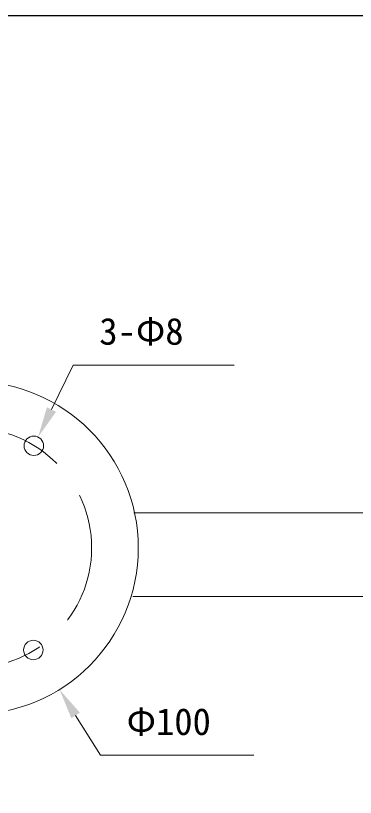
# Model space of a CAD drawing. Units: millimetres on the paper. Extents: x -142 to 142, y -95 to 95.
# Drawn here: x -71.4 to -43.6, y 30.9 to 94.8 of the extents above; entities that cross this region are included whole.
import ezdxf
from ezdxf.enums import TextEntityAlignment as Align

# ---------------------------------------------------------------- set-up
doc = ezdxf.new("R2010")
doc.units = ezdxf.units.MM
doc.linetypes.add('USER1', pattern=[9.525, 6.35, -3.175])
doc.layers.add('0-0_0', color=7, linetype='Continuous')
doc.layers.add('0-2_枠', color=7, linetype='Continuous')
doc.layers.add('0-5_外形図', color=7, linetype='Continuous', lineweight=18)
doc.styles.add('ＭＳ ゴシック', font='')
doc.styles.get('ＭＳ ゴシック').set_extended_font_data('MS Gothic')

# ---------------------------------------------------------------- blocks, each defined once
blk = doc.blocks.new('U31')
at = {"layer": '0-5_外形図', "style": 'ＭＳ ゴシック'}
blk.add_text('3-Φ8', height=2.199, dxfattribs=at).set_placement((157.616, 202.185), align=Align.BOTTOM_LEFT)
blk = doc.blocks.new('U34')
at = {"layer": '0-5_外形図', "style": 'ＭＳ ゴシック'}
blk.add_text('Φ100', height=2.199, dxfattribs=at).set_placement((159.847, 170.258), align=Align.BOTTOM_LEFT)

msp = doc.modelspace()

# ---------------------------------------------------------------- linework, layer by layer
at = {"layer": '0-2_枠'}
msp.add_lwpolyline([(-141.803, 94.842), (141.803, 94.842), (141.803, -94.842), (-141.803, -94.842)], close=True, dxfattribs=at)
at = {"layer": '0-5_外形図'}
for p, q in [((-61.752, 54.181), (-38.261, 54.181)), ((-61.842, 47.328), (-38.299, 47.328))]:
    msp.add_line(p, q, dxfattribs=at)
for points in [[(-68.484, 62.617), (-66.71, 66.26), (-53.538, 66.26)], [(-66.512, 37.597), (-64.488, 34.333), (-51.945, 34.333)]]:
    msp.add_lwpolyline(points, dxfattribs=at)
for centre, radius in [((-75.008, 51.299), 13.622), ((-69.926, 59.654), 0.795), ((-69.967, 42.95), 0.795)]:
    msp.add_circle(centre, radius, dxfattribs=at)
at = {"layer": '0-5_外形図', "linetype": 'USER1'}
msp.add_circle((-75.01, 51.299), 9.808, dxfattribs=at)
at = {"layer": '0-5_外形図'}
for points in [[(-68.858, 62.799), (-68.109, 62.434), (-69.578, 60.369)], [(-66.158, 37.816), (-66.866, 37.377), (-67.829, 39.722)]]:
    msp.add_solid(points, dxfattribs=at)

# ---------------------------------------------------------------- block references
at = {"layer": '0-0_0'}
for name in ['U31', 'U34']:
    msp.add_blockref(name, (-222.19, -134.925), dxfattribs=at)

doc.saveas('drawing.dxf')
